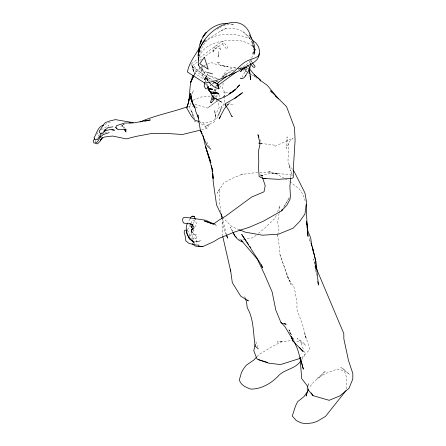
<?xml version="1.0" encoding="UTF-8"?>
<svg xmlns="http://www.w3.org/2000/svg" width="446" height="446" viewBox="0 0 446 446"><rect width="100%" height="100%" fill="white"/><g stroke="black" fill="none" stroke-linecap="round" stroke-linejoin="round"><path stroke-width="0.33" stroke-dasharray="2.23 1.67" d="M108.456 126.279L108.473 125.008L107.57 126.274L101.253 129.73M224.873 96.152L224.672 102.257L217.854 115.96L221.612 106.293C219.9 111.439 219.109 117.928 213.595 120.498C209.369 122.271 204.714 124.228 200.271 121.959M346.196 388.94L346.765 379.15L346.252 376.469L343.688 369.154L340.794 367.365L343.688 369.154L349.592 374.411L344.764 370.894L337.182 369.065L325.675 373.519L317.335 378.325L325.468 370.966L319.949 376.887L314.324 381.152L308.476 388.589M277.457 236.062L277.507 235.271L279.793 248.907L279.826 254.136L288.3 278.527L291.06 284.548L286.867 274.385L279.826 254.136M189.879 237.027L190.029 235.075L193.14 231.574L193.915 229.896L192.806 229.785M223.123 82.861L222.699 88.481L225.375 93.509L223.63 91.96L226.997 92.74L228.887 92.634M290.692 177.725L291.244 171.738L292.381 176.137L290.324 174.492L271.759 173.282L278.583 173.193L266.864 174.007L259.171 176.638M279.029 213.461L277.535 223.067L278.956 229.378L277.752 234.724M279.096 212.809L279.843 205.617L277.462 212.112M250.92 62.713L251.667 58.805M193.28 230.181L192.683 233.269L191.607 231.569M251.8 58.142L253.328 50.76M308.097 385.422L308.576 383.025L307.93 385.489M199.167 56.648C202.294 47.951 212.012 43.29 220.558 41.417C231.468 39.911 244.581 38.651 253.261 46.875M201.932 66.097C200.076 72.029 203.527 77.47 206.214 82.443M253.473 50.08L253.763 48.726M207.329 73.674L206.046 79.26L206.375 77.504L206.453 81.763M199.624 55.951C200.622 48.653 204.301 42.136 209.994 37.47C216.438 34.604 222.063 28.193 229.45 28.221C241.013 27.267 252.001 36.723 253.618 48.068M213.712 91.659L215.123 87.968M204.725 79.41L205.534 77.492L205.177 79.299L204.725 79.41L205.534 77.492M204.87 79.527L205.678 77.61M246.409 68.394L245.623 71.037L243.187 74.688L242.44 77.208L241.464 78.067M260.514 175.941L261.211 173.645L262.259 176.811M204.959 81.256L206.303 75.887L205.5 74.242L199.808 69.175L199.028 67.558M204.859 85.102L205.377 83.441M213.969 96.029L214.348 94.814M215.368 91.575L217.408 86.457M213.601 95.84L214.024 94.569M276.275 215.357L275.321 217.955L264.991 227.923L258.245 233.475M215.089 91.391L216.015 88.96M214.331 91.017L215.279 88.648M216.226 86.273L216.934 84.495M215.385 87.36L216.427 84.93M190.074 218.863L187.928 222.665M95.784 140.429L95.271 141.527L95.422 143.383M196.285 234.206L193.196 239.257L196.045 238.577L191.284 238.17M194.099 75.313L195.85 71.756L202.936 66.114M193.274 223.446L195.253 219.51M191.702 94.284L193.514 90.683L191.88 93.392M194.701 227.376L196.524 223.591L195.722 221.651L194.534 220.173L192.65 220.235L190.436 224.567M193.993 75.374L195.85 71.756L193.486 74.315M96.871 134.413L98.382 131.592L99.553 130.5M99.163 134.463L96.815 138.639M190.832 64.163C195.103 71.544 203.058 76.857 210.64 80.815M191.156 102.786L189.188 106.26L194.372 118.474L191.367 110.078L193.001 116.545M187.454 229.896L190.119 225.185M289.37 197.522L283.974 206.799M283.55 207.401L289.348 197.528M221.874 77.225L226.362 70.903L231.457 68.383L235.639 67.117L237.239 67.09M225.565 76.433L228.19 72.676L231.312 70.752L234.78 69.643M227.042 106.126L228.976 103.416L227.109 105.156L230.671 102.062M301.725 359.627L304.1 356.488L304.696 354.743L303.865 350.807L300.437 340.839L297.153 338.564L302.683 342.071L305.711 345.221L300.615 342.21L295.258 341.251M215.842 97.434L218.512 94.385M222.459 77.671L226.473 73.172L221.818 77.32M256.985 356.644L258.814 354.682L272.188 346.559L282.842 341.274L277.178 342.032L291.913 340.649M301.747 357.837L309.886 349.452L304.774 333.513L306.229 338.809L303.213 326.673L296.874 309.078L297.075 303.72L295.285 292.52L293.886 286.784L288.3 278.527L286.867 274.385M222.967 77.141L226.869 73.835L233.788 70.39M256.171 235.181L253.06 237.74L245.83 238.905M214.164 82.248L210.138 85.548L211.889 84.506M204.463 42.097C216.929 31.666 236.547 32.558 250.574 39.103M125.086 128.481L122.728 125.07L123.637 124.389M120.86 126.463L123.548 124.456M191.39 63.75L197.511 59.262M199.741 57.629L222.22 41.166L223.084 41.417L227.783 47.404C228.558 48.391 226.819 49.428 226.128 48.514L221.952 43.195L223.017 43.312L204.653 56.77M197.422 62.072L192.967 65.339L192.962 64.848L197.444 69.883L201.475 73.317L208.371 77.805L213.523 80.358M199.646 60.444L201.871 58.811M192.142 66.086L192.588 65.958L193.876 71.522L193.425 71.65L192.142 66.086L193.564 71.75L196.43 74.421L203.203 78.886L204.798 79.466L205.439 77.593L206.782 78.764M192.282 66.181L192.588 65.958M192.722 66.538L192.416 66.761L212.407 80.648M193.425 71.65L193.731 71.427L192.449 65.857M208.354 81.713L206.715 78.73L207 78.524L208.706 81.534M206.715 78.73L207.134 78.591M240.048 69.264L250.083 61.91L249.019 61.799L249.855 62.858M217.592 100.768L207.474 108.099L192.633 103.728M208.115 107.492L217.626 100.679M214.782 96.721L218.953 93.877M217.012 29.246L219.075 27.908M212.469 84.16L214.219 83.118M101.582 132.746L102.636 132.127M104.838 124.612L108.099 122.84L110.396 122.159M122.728 125.07L125.493 123.62M260.916 176.215L263.692 174.86L260.464 176.131M226.189 28.321L219.906 31.549M219.677 27.613C224.043 25.333 229.16 22.874 234.122 24.692L229.25 23.493M203.978 65.623L205.545 64.893M274.887 146.288L293.083 138.115L289.56 141.449L286.338 148.496L287.068 136.844L288.963 149.572L287.965 160.376L290.72 170.89L288.813 164.39L292.805 169.831M193.079 100.211L200.354 97.133L209.38 96.046L211.109 97.105M207.362 64.218L211.616 62.646L215.334 64.079L236.347 68.305M188.351 106.505L190.983 105.735L192.873 106.271M201.536 129.819L206.81 128.526L209.81 123.949L205.835 126.051L214.755 121.646L215.691 114.037L219.176 107.887L218.01 101.326L215.713 99.921M198.319 241.392L196.017 241.899L201.213 240.823L195.471 241.23L196.959 242.563L196.05 235.889L194.969 234.434L193.057 234.49L192.165 235.075L192.103 240.193M245.177 239.011L241.888 239.541L238.275 238.833M257.833 172.39L241.554 174.425L242.998 173.901L232.907 178.065L223.909 182.765L217.102 193.285L219.605 188.803L219.131 200.215L220.932 211.711M190.029 235.075L194.227 234.574L192.527 232.533M226.68 104.542L234.479 104.08M238.181 69.52L239.547 69.47M104.726 132.601L106.644 132.596M259.867 172.223L271.502 172.195L267.806 171.353L275.907 173.633L284.42 178.378M240.461 67.168L243.689 67.246M217.999 79.059L213.467 78.156L207.122 74.816C211.253 75.681 214.626 77.649 218.495 79.087M238.476 68.405L240.968 68.656M260.782 143.361L274.686 145.195M239.14 68.494L241.113 68.773M244.414 69.236L246.387 69.515L244.631 69.147M236.993 68.444L240.238 69.124M246.822 68.054L249.325 68.695M244.23 69.699L247.435 70.591M260.609 143.612L261.824 143.952L259.756 138.99M195.393 106.979L197.288 107.514M214.509 224.633L217.04 225.553L214.743 224.377M194.149 121.078L203.789 124.908L206.81 128.526L203.465 123.419M239.474 229.796L231.92 226.691L222.894 217.665M285.027 178.712L288.673 180.747M246.967 71.979L242.836 69.665L246.415 71.767M248.801 73.172L252.38 75.274L250.758 74.287M248.589 72.966L250.217 73.958M256.573 77.727L253.317 75.424L256.996 78.318M206.944 72.637L201.854 69.308L200.739 67.413L202.172 70.111L202.049 65.523M289.761 181.589L299.584 189.193L303.024 194.501L305.521 202.105M249.877 38.155L243.031 31.672M187.125 230.465L188.703 232.126L190.264 237.328M245.707 298.157L244.386 296.768L244.96 298.017M250.145 60.015L251.856 62.195M208.276 88.118L207.58 87.148L208.249 88.475M219.688 85.448L221.238 87.728M253.551 47.17L252.18 44.873L253.601 47.415M123.715 128.074L121.752 124.707L123.654 128.158M208.806 87.606L208.148 86.463L208.734 89.484M206.827 142.006L209.514 146.873M207 78.524L208.416 81.746L206.844 78.797M291.416 334.79L288.986 329.889L290.368 333.68M292.637 337.237L294.46 340.917M208.734 87.684L208.148 86.463L208.304 86.92M208.009 87.946L206.81 85.297L207.485 88.029L207.173 84.216L206.643 82.956M291.199 334.846L288.986 329.889L289.989 332.599M292.582 337.945L293.407 339.802M226.345 234.93L223.468 227.945L222.197 219.828M199.602 121.072L200.36 122.979L199.574 120.498M310.505 242.167L309.106 238.51L310.494 242.329M226.278 234.429L222.671 218.785L222.069 225.776L222.649 235.995M255.876 341.63L257.693 346.882M253.657 47.265L251.784 41.4M315.015 263.519L313.516 259.081L314.948 266.591M253.746 48.319L252.085 41.946M206.492 83.686L207.485 88.029M219.097 94.552L220.101 99.296M315.595 270.008L316.114 272.74M316.247 273.42L316.638 275.466M213.517 49.506L213.433 52.751L214.164 49.852L215.97 47.873L219.209 48.207L221.155 50.214L220.173 48.14L218.757 46.44L216.449 45.693L214.693 46.847L213.517 49.506M218.557 54.763L217.771 57.891L219.008 53.994L218.072 51.758L218.557 54.763M219.772 62.301L218.596 63.037L217.258 62.931L216.667 62.407L218.596 63.037L219.761 62.323M224.895 95.472L222.649 97.105L224.895 95.472M224.26 66.125L220.123 65.333L228.112 66.872L224.26 66.125M207.189 78.535L206.621 78.156L207.206 78.557M204.959 72.932L201.77 69.504L204.959 72.932M232.779 231.814L230.337 226.958L232.756 231.842M215.005 112.314L214.637 109.811L215.362 117.822L215.005 112.314"/><path stroke-width="0.67" d="M249.186 70.54L249.141 72.536L250.702 63.962M198.626 54.719L198.671 53.514M254.226 50.805L253.997 54.261L254.605 49.746L254.008 52.812C255.926 46.568 253.044 39.739 249.13 34.816M198.855 52.271L198.922 51.351L198.821 52.639M198.805 52.243C198.358 36.472 212.29 22.802 227.912 23.343M290.63 178.394L289.9 186.383L290.368 195.788L290.095 199.172L286.772 205.35L281.504 210.891L263.58 221.071L249.899 227.042L234.752 231.959L218.852 238.443L213.818 241.593L203.326 246.376L198.342 246.532L195.086 246.019L192.304 243.733M186.79 231.073L186.512 233.035L188.892 237.751L189.728 238.972L194.25 242.128L192.109 240.377M191.696 229.679L191.262 232.366L192.014 229.149L191.696 229.679L193.965 228.068L193.497 226.206L189.773 223.585L193.012 224.99C190.029 223.017 186.356 224.266 183.3 222.816L182.52 219.945L182.754 218.679L184.059 217.319L186.194 217.38L205.534 220.224L214.169 224.082M213.389 96.475L212.82 99.675L213.394 97.852M199.256 49.517L198.163 55.248L199.256 49.517L198.163 55.248L198.732 65.116M198.743 58.677L198.464 60.032L198.682 57.54L198.693 58.917M204.664 82.588L204.173 86.245L205.656 88.704L212.859 89.267L209.899 88.76L211.292 89.01M255.224 344.463L253.78 350.746L256.89 358.79L258.167 359.571L268.425 363.122L280.512 364.577L300.493 358.261M259.349 53.459C258.596 63.951 245.484 65.138 238.922 70.947C227.9 75.926 216.756 81.657 204.608 83.012L187.437 72.001C188.953 63.148 194.952 55.639 199.434 48.006M199.379 50.253C205.088 28.728 244.324 6.077 251.494 39.231M201.274 40.48L200.393 44.037L201.235 40.647M307.773 386.102L307.127 388.561L312.947 395.641L329.181 400.313L339.852 395.903L348.989 388.299L352.792 379.083L352.836 373.525L348.51 360.541L343.872 339.049L343.777 333.48L318.015 272.383L316.086 266.686M212.597 95.433L210.54 102.279L211.315 102.742L214.955 98.449M199.039 121.552L194.718 120.13L191.412 116.2L186.729 107.949L189.767 98.17M186.729 107.949C191.172 97.535 188.145 85.849 193.046 75.564M308.281 389.213L306.079 396.07L306.647 394.81M192.605 225.347L191.719 227.878L190.86 225.748L192.784 229.272M189.862 97.34L188.675 100.294L189.885 97.891M190.325 218.311L190.827 217.213L192.02 216.254L194.266 216.304L195.253 219.51M125.477 129.05L126.263 130.187L125.148 129.268C121.981 129.15 117.75 131.052 115.743 127.478L116.568 125.677L124.44 123.079L134.168 122.834L150.308 119.924L144.944 121.156M193.809 75.904L190.604 82.426L193.687 75.976M101.253 133.655L97.613 139.531L95.104 139.821L94.039 137.747C96.949 133.426 97.629 126.463 103.567 125.164M94.736 138.31L93.164 141.008L93.933 143.06L96.626 142.614L98.438 140.457L100.751 135.997L100.216 136.905M282.53 209.146L281.504 210.891L282.563 209.135M245.378 75.987L248.149 71.438L249.504 67.424L248.851 66.22L247.179 65.891M220.48 116.517L219.058 118.881L223.836 109.699L226.289 106.103M200.02 47.638L203.298 42.353L205.35 39.945M308.459 390.194L304.021 396.561L297.61 401.723L295.547 405.977L292.258 415.99L296.339 420.617L300.922 422.797L305.426 423.7L312.39 422.925L316.961 421.481L325.519 416.397L345.951 390.674M187.549 223.201C184.599 227.951 187.091 234.596 189.728 238.972M300.532 361.199C295.297 369.294 283.857 369.093 277.802 376.513C270.7 383.705 261.183 389.107 250.858 389.113C246.159 387.507 240.673 385.188 239.357 379.864L241.531 372.293L243.667 368.619L246.326 365.174L253.791 360.073L256.528 357.135M245.595 75.72L243.934 77.777L242 78.613L241.208 78.674L240.572 78.122L240.924 78.245M243.103 68.411L240.639 71.633L242.223 69.331L246.883 67.274L243.733 68.221M229.088 93.582L231.407 92.5L233.849 90.259M237.278 87.126L239.725 84.885C233.966 91.653 226.1 97.278 217.425 99.514L214.671 98.142L212.006 95.951L210.479 91.352M99.949 137.357L103.271 134.541L109.198 132.59M234.418 98.783L242.468 92.718L234.172 98.588L224.99 103.912L225.063 104.637L228.636 110.045L231.569 116.055L232.271 116.439L231.569 116.055M229.043 75.38C235.003 71.761 239.073 65.997 244.876 62.211C249.147 59.318 254.482 58.939 258.652 55.889L259.7 51.63L258.63 46.891L256.076 43.173L252.325 40.101M218.501 82.315L226.284 76.606M236.146 72.124L219.387 84.394M214.693 82.237L217.548 84.216L217.832 84.01L218.88 88.542L218.596 88.748C214.838 87.934 211.85 85.186 209.163 82.588M217.336 83.291L218.735 88.849L219.025 88.637L217.81 83.374M231.407 92.5L235.912 89.261L232.5 91.419M229.657 93.22L230.794 92.5M140.055 121.909C155.37 115.319 171.939 112.202 187.694 106.7M243.661 68.244L244.776 67.909M104.013 131.102L110 129.563L114.527 130.187L111.818 129.585M200.215 130.143L182.403 134.519L167.562 133.493L151.116 133.583L135.852 136.437L126.296 138.896L112.621 136.041L109.097 136.426L104.464 137.039L101.677 138.617L100.222 140.702L102.257 137.457L100.233 141.098L97.535 143.891L95.422 143.383M112.916 126.798L107.893 127.64L103.985 131.18L105.256 129.535L102.725 133.744L100.813 133.8L99.497 132.434L99.291 131.302L104.258 123.665L105.206 122.711L108.936 121.184L115.453 119.623L133.237 122.65L129.256 122.884M265.911 178.545L263.09 178.411L259.171 176.638L258.563 168.627L258.786 160.833L258.362 151.74L260.074 143.718L257.944 134.647L258.975 137.128M265.805 178.45L263.09 178.411L278.337 179.32L291.952 178.389L293.278 177.508L293.323 169.14L295.096 140.155L294.499 127.556L286.544 106.65L270.56 90.8L272.411 92.768M192.02 216.254L194.266 216.304M198.888 245.127L196.268 245.038L189.071 243.477L185.837 240.84L185.33 236.48L184.159 232.299L184.388 230.788L185.09 230.064L187.125 230.465M260.118 143.278L258.791 143.099L260.007 143.439M212.257 93.275L211.03 93.108L208.851 90.092M199.814 246.253L198.576 246.069L202.289 246.621L201.051 246.437M217.871 93.208L213.768 92.16L218.813 93.476L210.345 91.592L209.458 91.179L208.433 89.858M207.396 72.436L212.497 73.852M208.918 88.464L210.088 88.799M258.167 359.571L267.739 362.487M216.198 81.456L218.54 82.298M213.238 224.176L204.374 220.965L213.617 224.054L218.863 220.207L225.983 215.914L251.639 197.048L264.026 191.808L265.192 185.675L262.465 177.447M284.425 323.606L286.198 324.253L282.151 323.383L280.868 322.307L275.812 310.132L272.132 291.963L264.272 273.766L257.32 259.148L241.147 240.16L242.964 241.91C238.164 240.957 234.886 236.748 233.063 232.45M239.474 229.796L245.144 232.126L262.549 235.204L278.516 234.172L293.1 228.19L299.651 221.511L304.925 214.047L306.614 202.317L304.869 192.811L294.399 172.005L293.2 170.378M213.35 82.081L216.126 83.224M225.063 104.637L226.116 105.273M215.647 98.427L221.406 102.151L220.759 101.638M259.828 80.029L267.338 85.37L278.594 98.995M191.033 239.502L188.892 237.751L194.339 243.405M236.358 237.25L234.919 236.068L233.085 232.422M258.373 348.856L255.196 346.241C253.066 333.441 254.058 319.286 247.268 307.796L246.404 301.139L245.25 298.642M210.925 102.407L211.315 102.742M249.325 68.695L254.426 74.8L260.224 79.929L260.252 81.116M254.426 74.8L260.224 79.929M210.863 149.31L207.011 145.563L200.388 130.344L197.795 114.917L198.191 116.155M247.474 300.007L248.355 300.933L240.701 296.133L232.321 282.658L230.515 269.78L230.699 271.112L222.794 236.642M280.868 322.307L284.972 326.656L291.149 337.037L293.133 341.262L303.174 351.554L299.428 347.456M275.182 95.728L276.57 97.206M115.743 127.478L117.03 128.944M252.285 62.735L254.973 66.209L254.95 66.9L254.382 67.391L253.194 67.112L250.273 63.393M208.667 88.721L209.325 89.574L208.628 88.603M307.857 386.621L301.669 378.548L300.047 357.285M192.962 103.673L189.333 94.937L192.633 103.728L194.673 106.455L195.811 111.539L198.593 118.53M246.298 241.197L241.693 234.423L260.024 262.845L262.638 267.817L261.378 264.662M247.067 242.323L248.606 244.581M249.754 246.27L250.524 247.402M198.18 64.681L200.299 67.892M311.275 392.92L313.02 395.63M254.594 48.982L255.263 50.036L254.577 48.887M124.367 129.195L126.001 131.999L124.283 129.312M201.676 132.674L200.388 130.344L202.211 133.934M192.633 103.728L190.581 93.549L192.633 103.728L194.523 107.414L193.48 104.921M222.42 217.191L216.572 204.982L213.249 182.068L212.748 173.527M294.237 341.664L297.554 349.095L303.347 369.16L300.286 357.279M226.607 235.566L227.655 238.108L226.507 235.042M310.973 243.382L312.373 247.039L315.774 260.921L316.002 269.239L315.539 265.231M311.42 244.876L311.882 246.147L310.728 238.075L307.918 231.106L306.625 221.311L306.926 224.767M291.288 336.206L293.133 341.262L291.338 336.312M254.437 50.799L254.783 52.037L254.443 50.755M306.14 204.547L307.116 225.91L308.013 236.402L307.054 226.133M217.52 83.586L218.735 88.849M203.019 135.528L205.467 146.366L212.826 171.336L212.357 168.755M317.808 281.61L318.455 285.027L315.874 261.902L312.373 247.039L313.51 253.116M249.994 75.709L250.708 79.633L249.509 69.71M221.244 213.74L221.985 218.479M211.527 165.695L213.099 178.394L212.764 173.589M204.87 33.952L202.852 37.057L206.041 32.619L204.87 33.952M204.324 57.227L199.769 63.666L208.215 69.219L204.324 57.227M215.853 93.654L211.03 93.108L215.853 93.654M210.897 162.578L205.467 146.366L210.897 162.578"/></g></svg>
